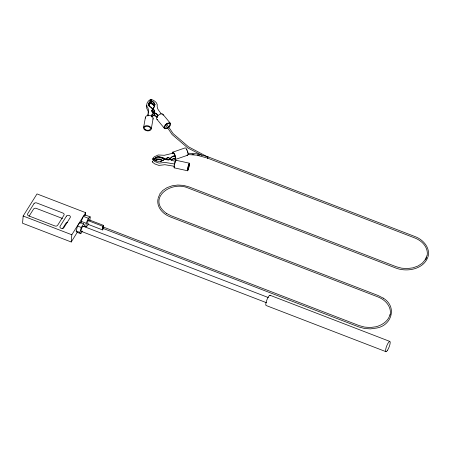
<?xml version="1.0" encoding="UTF-8"?>
<svg xmlns="http://www.w3.org/2000/svg" width="451" height="451" viewBox="0 0 451 451"><rect width="100%" height="100%" fill="white"/><g stroke="black" fill="none" stroke-linecap="round" stroke-linejoin="round"><path stroke-width="0.68" d="M148.244 113.291C148.999 110.371 145.278 108.381 146.75 105.444M85.448 215.296L85.667 212.663L37.005 193.919L23.159 216.018L22.55 223.245L71.213 241.995L77.409 232.107M71.213 241.995L71.822 234.762L85.667 212.663M81.056 223.155L81.208 221.345L83.362 216.35L85.205 214.969L90.2 216.892L89.896 220.505M84.027 226.165L85.899 226.881L86.197 223.268L88.351 218.273L90.2 216.892M87.911 220.539L87.607 224.153L102.58 229.925L103.155 229.001L103.459 225.387L88.486 219.62L87.911 220.539L102.884 226.306L102.58 229.925M148.712 105.867L149.055 104.519L150.414 103.003L150.296 100.336L149.941 100.635M151.401 100.19L150.916 99.987L150.955 103.223L152.996 104.356L154.253 105.759M152.139 110.681L152.162 110.399M166.763 158.78L166.785 158.498M167.53 159.631L167.552 159.344M147.855 115.851C147.815 113.314 149.258 110.456 147.951 108.037C145.267 105.286 147.251 101.227 150.206 99.648L150.583 101.007L149.225 102.524L148.745 104.125L149.084 105.63L153.255 109.176M147.928 115.935L148.125 114.289M151.66 116.245L152.173 114.25L154.112 112.868M208.035 157.145L188.597 146.868L173.167 133.654L166.464 123.771M143.548 127.757L145.397 117.457M151.277 128.823L153.12 118.523M151.598 116.561L151.683 115.963M207.849 157.247L207.888 156.79L196.856 153.785L188.022 153.199M164.305 159.412L164.125 158.526M103.251 227.484L103.251 227.011L102.749 228.279L358.833 326.941L364.498 328.48L370.491 328.88L376.388 328.086C391.902 325.622 397.393 306.5 383.243 298.145L383.181 298.111M151.75 115.563L152.15 114.531L154.09 113.15M82.415 231.115L80.768 233.742L77.025 232.304L76.134 231.013L77.549 226.041L79.855 222.36L83.598 223.797L84.489 225.088L84.14 226.334M80.768 233.742L79.878 232.457L81.293 227.484L83.598 223.797M187.994 154.569L196.642 155.144L207.522 158.098L207.702 157.76M389.946 314.685C388.412 321.061 382.251 325.109 376.01 326.766L370.457 327.499L364.718 327.116L359.238 325.628L103.251 227.011M425.175 259.799L426.872 255.756M88.548 223.628L87.742 225.5L85.899 226.881M155.099 113.5L154.778 114.204L151.756 116.702M151.733 116.984L154.755 114.486L154.89 113.054M103.059 227.975L102.789 228.302M154.484 106.103L152.105 110.01L152.004 111.876L156.3 113.787L157.839 115.58M152.083 110.298L153.002 108.792M153.272 108.341L154.462 106.391L154.907 104.694L154.468 103.2L153.21 101.796L151.17 100.663L150.837 99.293C154.056 100.24 158.171 102.777 157.185 106.718C157.286 109.616 160.015 111.611 161.204 114.069M29.084 216.198L33.566 209.05A2.063 1.556 4.8 0 1 36.3 208.39L62.503 218.481M62.492 228.719L65.852 223.352A2.063 1.556 4.8 0 1 67.537 222.518M102.884 226.306L103.459 225.387M159.727 193.998L162.811 190.429L167.056 187.633L172.209 185.778L177.812 185.028L183.551 185.412L189.031 186.9L396.164 266.699L401.644 268.187L407.383 268.57L412.936 267.838L417.998 266.017L422.198 263.249L425.248 259.714M153.075 159.034L154.242 159.124C158.786 153.216 164.519 161.283 169.508 159.733C170.591 157.613 172.389 156.334 174.751 156.052M152.494 161.407L152.207 161.729L152.489 161.723M154.146 159.885C156.818 156.976 160.765 158.013 164.181 158.183M149.033 104.801L150.392 103.285L150.014 101.926M170.912 159.851L171.786 159.175L175.8 157.957M207.652 157.889L207.404 158.059L207.888 156.79L415.089 236.606C422.88 239.492 430.215 247.345 428.174 256.213C424.267 269.275 407.163 272.466 395.758 268.012L188.625 188.214C170.703 179.921 146.457 198.936 166.408 213.362M148.514 103.431L150.155 102.044M165.213 158.786C162.202 161.492 157.489 162.574 154.293 159.558L152.477 159.631L154.8 161.571L159.085 163.132L165.122 162.433L174.424 163.995M162.659 160.607L164.175 159.682M171.239 159.755L175.388 158.357M155.657 160.037C157.698 158.921 160.184 158.966 162.197 160.105M155.634 160.325C157.67 159.209 160.156 159.254 162.174 160.393M160.28 161.672L161.971 161.024M172.524 152.246L184.893 147.984A3.901 1.302 71 0 1 187.701 151.683A3.901 1.302 71 0 1 187.002 155.155M175.349 159.468L187.723 155.2M174.774 155.77C171.792 155.725 170.72 158.402 168.719 159.851C163.984 159.372 158.521 153.69 154.265 158.842L152.444 158.882L154.287 156.813L158.166 154.986L164.327 155.291L173.184 153.148M207.409 158.053L414.57 237.874A22.031 16.574 4.8 0 1 427.136 255.621M153.363 159.88L154.27 159.84L156.193 161.092M152.568 161.898L152.286 161.909L154.608 163.848L158.893 165.41L164.936 164.711L174.233 166.272M175.811 160.218L189.279 163.166M174.21 167.834L187.672 170.788M175.377 161.289L171.831 160.37L170.123 158.701M153.582 115.185L156.108 116.065L157.004 116.944M153.56 115.467L156.085 116.347L156.982 117.232M383.243 298.145L378.163 295.535L171.081 215.764L166.346 213.329M83.362 216.35L88.351 218.273M81.208 221.345L86.197 223.268M269.946 295.236L389.732 341.384M83.3 226.267L268.368 297.564M77.549 226.041L81.293 227.484M81.456 231.425L266.524 302.728M76.134 231.013L79.878 232.457M386.039 351.707L266.253 305.558A5.508 1.314 -68.9 0 1 266.936 299.774A5.508 1.314 -68.9 0 1 270.25 295.399M23.159 216.018L71.822 234.762M201.93 155.24L187.864 148.013L172.152 134.59L165.263 124.431M155.138 104.66L150.6 102.14L150.927 103.51L152.974 104.643L154.231 106.047L154.518 107.045M150.826 107.648L151.79 108.375M163.961 158.284L163.69 158.51M170.298 159.192L171.374 160.297M150.166 107.152L149.061 105.917L148.723 104.406L149.202 102.811L150.561 101.295L150.296 100.336M162.805 114.171L170.303 123.241M156.914 119.284L164.412 128.349M157.861 115.293L156.322 113.5L152.686 112.181L151.835 110.861M79.855 222.36L80.453 223.217M174.452 155.787L175.552 157.557M154.879 104.982L154.445 103.482L153.188 102.078L151.141 100.945L150.916 99.987M192.041 154.191A44.057 33.148 4.8 0 1 194.071 154.4M197.403 154.896A44.057 33.148 4.8 0 1 199.381 155.285M158.075 198.66A22.031 16.574 4.8 0 0 170.517 217.004L377.645 296.803A22.031 16.574 4.8 0 1 390.087 315.153M158.228 198.057A22.031 16.574 4.8 0 1 159.784 194.584M426.674 257.42A22.031 16.574 4.8 0 1 425.936 259.178M172.57 153.763A3.039 1.009 71 0 1 174.768 155.178A3.039 1.009 71 0 1 174.475 158.628M186.477 149.602A3.039 1.009 71 0 1 186.821 150.211M187.39 151.66A3.039 1.009 71 0 1 187.577 152.41M172.181 153.165A3.901 1.302 71 0 1 174.154 153.295A3.901 1.302 71 0 1 175.693 158.543A3.901 1.302 71 0 1 173.72 158.419M168.313 157.76A1.33 1.003 4.8 0 1 169.238 159.282A1.33 1.003 4.8 0 1 167.073 159.35A1.33 1.003 4.8 0 1 167.625 157.782M174.306 166.926A3.039 0.35 -77.6 0 1 174.295 166.222M174.475 164.931A3.039 0.35 -77.6 0 1 175.174 162.033M175.354 161.531A3.039 0.35 -77.6 0 1 175.631 161.063M174.362 167.659A3.901 0.445 -77.6 0 1 174.622 163.713A3.901 0.445 -77.6 0 1 175.952 160.635M167.857 127.424A3.039 1.612 -39.6 0 1 164.874 126.579A3.039 1.612 -39.6 0 1 168.956 123.506A3.039 1.612 -39.6 0 1 168.488 126.945M157.438 117.316A3.039 1.612 -39.6 0 1 157.737 116.724M167.998 127.887A3.901 2.069 -39.6 0 1 164.164 126.799A3.901 2.069 -39.6 0 1 169.413 122.852A3.901 2.069 -39.6 0 1 168.809 127.278M157.388 119.577A3.901 2.069 -39.6 0 1 158.803 114.92A3.901 2.069 -39.6 0 1 163.138 115.253M154.4 110.427A1.33 1.003 4.8 0 1 154.084 111.938A1.33 1.003 4.8 0 1 152.156 111.369A1.33 1.003 4.8 0 1 153.143 110.061M153.487 110.055A1.33 1.003 4.8 0 1 154.141 110.247M145.47 118.139A3.901 2.565 10.2 0 1 149.473 115.428A3.901 2.565 10.2 0 1 152.934 119.165M81.473 231.256A2.751 0.654 -68.9 0 1 81.603 228.46A2.751 0.654 -68.9 0 1 83.339 226.526M34.017 203.626L27.674 213.757A2.063 1.556 4.8 0 0 28.678 215.86L54.881 225.951A2.063 1.556 4.8 0 0 57.621 225.291L63.963 215.166A2.063 1.556 4.8 0 0 62.96 213.064L36.757 202.967A2.063 1.556 4.8 0 0 34.017 203.626M66.46 216.125L60.113 226.255A2.063 1.556 4.8 0 0 61.122 228.358A2.063 1.556 4.8 0 0 63.856 227.699L70.204 217.568A2.063 1.556 4.8 0 0 69.2 215.465A2.063 1.556 4.8 0 0 66.46 216.125M387.584 350.162A5.508 1.314 -68.9 0 0 390.036 341.548A5.508 1.314 -68.9 0 0 386.039 347.93A5.508 1.314 -68.9 0 0 387.584 350.162M167.259 159.197A1.33 1.003 4.8 0 0 169.418 158.673A1.33 1.003 4.8 0 0 167.654 157.495A1.33 1.003 4.8 0 0 167.259 159.197M188.309 168.967A3.039 0.35 -77.6 0 0 189.178 164.079A3.039 0.35 -77.6 0 0 187.943 167.885A3.039 0.35 -77.6 0 0 188.309 168.967M188.259 169.537A3.901 0.445 -77.6 0 0 189.381 163.251A3.901 0.445 -77.6 0 0 187.791 168.144A3.901 0.445 -77.6 0 0 188.259 169.537M152.68 111.572A1.33 1.003 4.8 0 0 154.749 110.884A1.33 1.003 4.8 0 0 152.838 109.847A1.33 1.003 4.8 0 0 152.68 111.572M145.171 129.403A3.039 1.996 10.2 0 0 150.268 129.206A3.039 1.996 10.2 0 0 146.795 126.257A3.039 1.996 10.2 0 0 145.171 129.403M144.529 129.725A3.901 2.565 10.2 0 0 151.085 129.465A3.901 2.565 10.2 0 0 146.62 125.677A3.901 2.565 10.2 0 0 144.529 129.725"/></g></svg>
